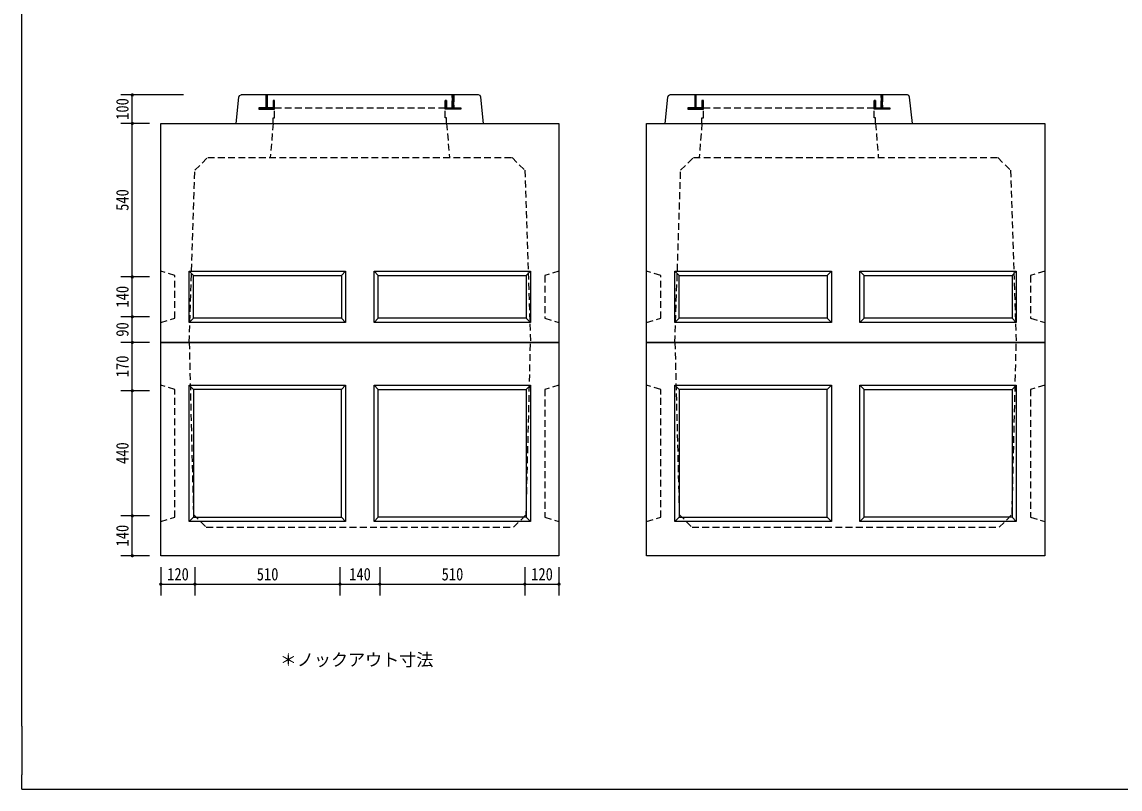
# Model space of a CAD drawing. Units: millimetres, scale not verified. Extents: x -3704 to 3796, y -2790 to 2696.
# Drawn here: x -3704 to 157, y -2790 to -93 of the extents above; entities that cross this region are included whole.
import ezdxf
from ezdxf.enums import TextEntityAlignment as Align

# ---------------------------------------------------------------- set-up
doc = ezdxf.new("R2010")
doc.units = ezdxf.units.MM
doc.header["$LTSCALE"] = 20
doc.linetypes.add('DASHED1', pattern=[1.8, 1.2, -0.6])
doc.layers.add('0-0_レイヤ_1', color=7, linetype='Continuous')
doc.layers.add('0-9_レイヤ10', color=7, linetype='Continuous')
doc.styles.add('HG丸ｺﾞｼｯｸM-PRO', font='')
doc.styles.add('ＭＳ ゴシック', font='')
doc.styles.get('HG丸ｺﾞｼｯｸM-PRO').set_extended_font_data('HG丸ｺﾞｼｯｸM-PRO')
doc.styles.get('ＭＳ ゴシック').set_extended_font_data('MS Gothic')

msp = doc.modelspace()

# ---------------------------------------------------------------- hatches: boundary and pattern name
at = {"layer": '0-9_レイヤ10'}
for points in [[(-3310.12, -350, 1), (-3322.12, -350, 1)], [(-3310.12, -450, 1), (-3322.12, -450, 1)], [(-3310.12, -990, 1), (-3322.12, -990, 1)], [(-3310.12, -1130, 1), (-3322.12, -1130, 1)], [(-3310.12, -1220, 1), (-3322.12, -1220, 1)], [(-3310.12, -1390, 1), (-3322.12, -1390, 1)], [(-3310.12, -1830, 1), (-3322.12, -1830, 1)], [(-3310.12, -1970, 1), (-3322.12, -1970, 1)], [(-3210.12, -2070, 1), (-3222.12, -2070, 1)], [(-3090.12, -2070, 1), (-3102.12, -2070, 1)], [(-2580.12, -2070, 1), (-2592.12, -2070, 1)], [(-2440.12, -2070, 1), (-2452.12, -2070, 1)], [(-1930.12, -2070, 1), (-1942.12, -2070, 1)], [(-1810.12, -2070, 1), (-1822.12, -2070, 1)]]:
    msp.add_hatch(color=256, dxfattribs=at).paths.add_polyline_path(points)

# ---------------------------------------------------------------- linework, layer by layer
at = {"layer": '0-0_レイヤ_1'}
for p, q in [((-3704.12, -2568.82), (-3704.12, 2646.47)), ((-2951.12, -450), (-2941.12, -357.5)), ((-2098.62, -350), (-2933.62, -350)), ((-2846.12, -352), (-2841.12, -352)), ((-2846.12, -354), (-2841.12, -354)), ((-2846.12, -356), (-2841.12, -356)), ((-2846.12, -358), (-2841.12, -358)), ((-2846.12, -360), (-2841.12, -360)), ((-2846.12, -362), (-2841.12, -362)), ((-2846.12, -364), (-2841.12, -364)), ((-2846.12, -366), (-2841.12, -366)), ((-2846.12, -368), (-2841.12, -368)), ((-2846.12, -370), (-2841.12, -370)), ((-2846.12, -372), (-2841.12, -372)), ((-2846.12, -374), (-2841.12, -374)), ((-2846.12, -376), (-2841.12, -376)), ((-2846.12, -378), (-2841.12, -378)), ((-2846.12, -380), (-2841.12, -380)), ((-2846.12, -382), (-2841.12, -382)), ((-2846.12, -384), (-2841.12, -384)), ((-2846.12, -386), (-2841.12, -386)), ((-2821.12, -370), (-2816.12, -370)), ((-2821.12, -372), (-2816.12, -372)), ((-2821.12, -374), (-2816.12, -374)), ((-2821.12, -376), (-2816.12, -376)), ((-2821.12, -378), (-2816.12, -378)), ((-2821.12, -380), (-2816.12, -380)), ((-2821.12, -382), (-2816.12, -382)), ((-2821.12, -384), (-2816.12, -384)), ((-2821.12, -386), (-2816.12, -386)), ((-2216.12, -370), (-2211.12, -370)), ((-2216.12, -372), (-2211.12, -372)), ((-2216.12, -374), (-2211.12, -374)), ((-2216.12, -376), (-2211.12, -376)), ((-2216.12, -378), (-2211.12, -378)), ((-2216.12, -380), (-2211.12, -380)), ((-2216.12, -382), (-2211.12, -382)), ((-2216.12, -384), (-2211.12, -384)), ((-2216.12, -386), (-2211.12, -386)), ((-2191.12, -352), (-2186.12, -352)), ((-2191.12, -354), (-2186.12, -354)), ((-2191.12, -356), (-2186.12, -356)), ((-2191.12, -358), (-2186.12, -358)), ((-2191.12, -360), (-2186.12, -360)), ((-2191.12, -362), (-2186.12, -362)), ((-2191.12, -364), (-2186.12, -364)), ((-2191.12, -366), (-2186.12, -366)), ((-2191.12, -368), (-2186.12, -368)), ((-2191.12, -370), (-2186.12, -370)), ((-2191.12, -372), (-2186.12, -372)), ((-2191.12, -374), (-2186.12, -374)), ((-2191.12, -376), (-2186.12, -376)), ((-2191.12, -378), (-2186.12, -378)), ((-2191.12, -380), (-2186.12, -380)), ((-2191.12, -382), (-2186.12, -382)), ((-2191.12, -384), (-2186.12, -384)), ((-2191.12, -386), (-2186.12, -386)), ((-1443.12, -450), (-1433.12, -357.5)), ((-590.62, -350), (-1425.62, -350)), ((-1338.12, -352), (-1333.12, -352)), ((-1338.12, -354), (-1333.12, -354)), ((-1338.12, -356), (-1333.12, -356)), ((-1338.12, -358), (-1333.12, -358)), ((-1338.12, -360), (-1333.12, -360)), ((-1338.12, -362), (-1333.12, -362)), ((-1338.12, -364), (-1333.12, -364)), ((-1338.12, -366), (-1333.12, -366)), ((-1338.12, -368), (-1333.12, -368)), ((-1338.12, -370), (-1333.12, -370)), ((-1338.12, -372), (-1333.12, -372)), ((-1338.12, -374), (-1333.12, -374)), ((-1338.12, -376), (-1333.12, -376)), ((-1338.12, -378), (-1333.12, -378)), ((-1338.12, -380), (-1333.12, -380)), ((-1338.12, -382), (-1333.12, -382)), ((-1338.12, -384), (-1333.12, -384)), ((-1338.12, -386), (-1333.12, -386)), ((-1313.12, -370), (-1308.12, -370)), ((-1313.12, -372), (-1308.12, -372)), ((-1313.12, -374), (-1308.12, -374)), ((-1313.12, -376), (-1308.12, -376)), ((-1313.12, -378), (-1308.12, -378)), ((-1313.12, -380), (-1308.12, -380)), ((-1313.12, -382), (-1308.12, -382)), ((-1313.12, -384), (-1308.12, -384)), ((-1313.12, -386), (-1308.12, -386)), ((-708.12, -370), (-703.12, -370)), ((-708.12, -372), (-703.12, -372)), ((-708.12, -374), (-703.12, -374)), ((-708.12, -376), (-703.12, -376)), ((-708.12, -378), (-703.12, -378)), ((-708.12, -380), (-703.12, -380)), ((-708.12, -382), (-703.12, -382)), ((-708.12, -384), (-703.12, -384)), ((-708.12, -386), (-703.12, -386)), ((-683.12, -352), (-678.12, -352)), ((-683.12, -354), (-678.12, -354)), ((-683.12, -356), (-678.12, -356)), ((-683.12, -358), (-678.12, -358)), ((-683.12, -360), (-678.12, -360)), ((-683.12, -362), (-678.12, -362)), ((-683.12, -364), (-678.12, -364)), ((-683.12, -366), (-678.12, -366)), ((-683.12, -368), (-678.12, -368)), ((-683.12, -370), (-678.12, -370)), ((-683.12, -372), (-678.12, -372)), ((-683.12, -374), (-678.12, -374)), ((-683.12, -376), (-678.12, -376)), ((-683.12, -378), (-678.12, -378)), ((-683.12, -380), (-678.12, -380)), ((-683.12, -382), (-678.12, -382)), ((-683.12, -384), (-678.12, -384)), ((-683.12, -386), (-678.12, -386)), ((-2871.12, -396), (-2821.12, -396)), ((-2871.12, -398), (-2821.12, -398)), ((-2871.12, -400), (-2821.12, -400)), ((-2846.12, -388), (-2841.12, -388)), ((-2846.12, -390), (-2841.12, -390)), ((-2846.12, -392), (-2841.12, -392)), ((-2846.12, -394), (-2841.12, -394)), ((-2821.12, -388), (-2816.12, -388)), ((-2821.12, -390), (-2816.12, -390)), ((-2821.12, -392), (-2816.12, -392)), ((-2821.12, -394), (-2816.12, -394)), ((-2821.12, -396), (-2816.12, -396)), ((-2821.12, -398), (-2816.12, -398)), ((-2821.12, -400), (-2816.12, -400)), ((-2216.12, -388), (-2211.12, -388)), ((-2216.12, -390), (-2211.12, -390)), ((-2216.12, -392), (-2211.12, -392)), ((-2216.12, -394), (-2211.12, -394)), ((-2216.12, -396), (-2161.12, -396)), ((-2216.12, -398), (-2161.12, -398)), ((-2191.12, -388), (-2186.12, -388)), ((-2191.12, -390), (-2186.12, -390)), ((-2191.12, -392), (-2186.12, -392)), ((-2191.12, -394), (-2186.12, -394)), ((-1363.12, -396), (-1313.12, -396)), ((-1363.12, -398), (-1313.12, -398)), ((-1363.12, -400), (-1313.12, -400)), ((-1338.12, -388), (-1333.12, -388)), ((-1338.12, -390), (-1333.12, -390)), ((-1338.12, -392), (-1333.12, -392)), ((-1338.12, -394), (-1333.12, -394)), ((-1313.12, -388), (-1308.12, -388)), ((-1313.12, -390), (-1308.12, -390)), ((-1313.12, -392), (-1308.12, -392)), ((-1313.12, -394), (-1308.12, -394)), ((-1313.12, -396), (-1308.12, -396)), ((-1313.12, -398), (-1308.12, -398)), ((-1313.12, -400), (-1308.12, -400)), ((-708.12, -388), (-703.12, -388)), ((-708.12, -390), (-703.12, -390)), ((-708.12, -392), (-703.12, -392)), ((-708.12, -394), (-703.12, -394)), ((-708.12, -396), (-653.12, -396)), ((-708.12, -398), (-653.12, -398)), ((-683.12, -388), (-678.12, -388)), ((-683.12, -390), (-678.12, -390)), ((-683.12, -392), (-678.12, -392)), ((-683.12, -394), (-678.12, -394)), ((-3116.12, -970), (-3101.12, -985)), ((-2581.12, -985), (-2566.12, -970)), ((-2466.12, -970), (-2451.12, -985)), ((-1916.12, -970), (-1931.12, -985)), ((-1408.12, -970), (-1393.12, -985)), ((-873.12, -985), (-858.12, -970)), ((-758.12, -970), (-743.12, -985)), ((-208.12, -970), (-223.12, -985)), ((-3116.12, -1150), (-3101.12, -1135)), ((-2566.12, -1150), (-2581.12, -1135)), ((-2466.12, -1150), (-2451.12, -1135)), ((-1916.12, -1150), (-1931.12, -1135)), ((-1408.12, -1150), (-1393.12, -1135)), ((-858.12, -1150), (-873.12, -1135)), ((-758.12, -1150), (-743.12, -1135)), ((-208.12, -1150), (-223.12, -1135)), ((-3116.12, -1370), (-3101.12, -1385)), ((-2581.12, -1385), (-2566.12, -1370)), ((-2466.12, -1370), (-2451.12, -1385)), ((-1916.12, -1370), (-1931.12, -1385)), ((-1408.12, -1370), (-1393.12, -1385)), ((-873.12, -1385), (-858.12, -1370)), ((-758.12, -1370), (-743.12, -1385)), ((-208.12, -1370), (-223.12, -1385)), ((-3116.12, -1850), (-3101.12, -1835)), ((-2566.12, -1850), (-2581.12, -1835)), ((-2466.12, -1850), (-2451.12, -1835)), ((-1916.12, -1850), (-1931.12, -1835)), ((-1408.12, -1850), (-1393.12, -1835)), ((-858.12, -1850), (-873.12, -1835)), ((-758.12, -1850), (-743.12, -1835)), ((-208.12, -1850), (-223.12, -1835)), ((-3704.12, -2568.82), (-3704.12, -2740.32)), ((-3704.12, -2790.32), (-3704.12, -2740.32)), ((-3704.12, -2790.32), (-3532.94, -2790.32))]:
    msp.add_line(p, q, dxfattribs=at)
at = {"layer": '0-0_レイヤ_1', "linetype": 'DASHED1'}
for p, q in [((-2816.12, -395), (-2216.12, -395)), ((-1308.12, -395), (-708.12, -395)), ((-2821.12, -450), (-2831.12, -570)), ((-2211.12, -450), (-2201.12, -570)), ((-1313.12, -450), (-1323.12, -570)), ((-703.12, -450), (-693.12, -570))]:
    msp.add_line(p, q, dxfattribs=at)
at = {"layer": '0-0_レイヤ_1'}
for points in [[(-2951.12, -450), (-2081.12, -450), (-2091.12, -357.5)], [(-2941.12, -357.5), (-2939.11, -352.18), (-2933.62, -350)], [(-2841.12, -395), (-2841.12, -350), (-2846.12, -350), (-2846.12, -395)], [(-2091.12, -357.5), (-2093.57, -351.85), (-2098.62, -350)], [(-1443.12, -450), (-573.12, -450), (-583.12, -357.5)], [(-1433.12, -357.5), (-1431.11, -352.18), (-1425.62, -350)], [(-1333.12, -395), (-1333.12, -350), (-1338.12, -350), (-1338.12, -395)], [(-583.12, -357.5), (-585.57, -351.85), (-590.62, -350)], [(-2821.12, -395), (-2871.12, -395), (-2871.12, -400), (-2821.12, -400)], [(-1313.12, -395), (-1363.12, -395), (-1363.12, -400), (-1313.12, -400)], [(-3532.94, -2790.32), (3545.88, -2790.32), (3795.88, -2790.32), (3795.88, -2740.32)]]:
    msp.add_lwpolyline(points, dxfattribs=at)
at = {"layer": '0-0_レイヤ_1', "linetype": 'DASHED1'}
for points in [[(-2821.12, -450), (-2821.12, -430), (-2816.12, -430), (-2816.12, -370), (-2821.12, -370), (-2821.12, -395), (-2841.12, -395), (-2841.12, -350), (-2846.12, -350), (-2846.12, -395), (-2871.12, -395), (-2871.12, -400), (-2816.12, -400)], [(-2211.12, -450), (-2211.12, -430), (-2216.12, -430), (-2216.12, -370), (-2211.12, -370), (-2211.12, -395), (-2191.12, -395), (-2191.12, -350), (-2186.12, -350), (-2186.12, -395), (-2161.12, -395), (-2161.12, -400), (-2216.12, -400)], [(-1313.12, -450), (-1313.12, -430), (-1308.12, -430), (-1308.12, -370), (-1313.12, -370), (-1313.12, -395), (-1333.12, -395), (-1333.12, -350), (-1338.12, -350), (-1338.12, -395), (-1363.12, -395), (-1363.12, -400), (-1308.12, -400)], [(-703.12, -450), (-703.12, -430), (-708.12, -430), (-708.12, -370), (-703.12, -370), (-703.12, -395), (-683.12, -395), (-683.12, -350), (-678.12, -350), (-678.12, -395), (-653.12, -395), (-653.12, -400), (-708.12, -400)], [(-3116.12, -1220), (-3096.12, -615), (-3051.12, -570), (-1981.12, -570), (-1936.12, -615), (-1916.12, -1220)], [(-1408.12, -1220), (-1388.12, -615), (-1343.12, -570), (-273.12, -570), (-228.12, -615), (-208.12, -1220)], [(-3216.12, -1150), (-3166.12, -1135), (-3166.12, -985), (-3216.12, -970)], [(-1816.12, -970), (-1866.12, -985), (-1866.12, -1135), (-1816.12, -1150)], [(-1508.12, -1150), (-1458.12, -1135), (-1458.12, -985), (-1508.12, -970)], [(-108.12, -970), (-158.12, -985), (-158.12, -1135), (-108.12, -1150)], [(-3116.12, -1220), (-3101.12, -1825), (-3056.12, -1870), (-1976.12, -1870), (-1931.12, -1825), (-1916.12, -1220)], [(-1408.12, -1220), (-1393.12, -1825), (-1348.12, -1870), (-268.12, -1870), (-223.12, -1825), (-208.12, -1220)], [(-3216.12, -1850), (-3166.12, -1835), (-3166.12, -1385), (-3216.12, -1370)], [(-1816.12, -1370), (-1866.12, -1385), (-1866.12, -1835), (-1816.12, -1850)], [(-1508.12, -1850), (-1458.12, -1835), (-1458.12, -1385), (-1508.12, -1370)], [(-108.12, -1370), (-158.12, -1385), (-158.12, -1835), (-108.12, -1850)]]:
    msp.add_lwpolyline(points, dxfattribs=at)
at = {"layer": '0-0_レイヤ_1'}
for points in [[(-2816.12, -400), (-2816.12, -370), (-2821.12, -370), (-2821.12, -400)], [(-2216.12, -395), (-2211.12, -395), (-2211.12, -370), (-2216.12, -370)], [(-2191.12, -395), (-2186.12, -395), (-2186.12, -350), (-2191.12, -350)], [(-1308.12, -400), (-1308.12, -370), (-1313.12, -370), (-1313.12, -400)], [(-708.12, -395), (-703.12, -395), (-703.12, -370), (-708.12, -370)], [(-683.12, -395), (-678.12, -395), (-678.12, -350), (-683.12, -350)], [(-2216.12, -395), (-2161.12, -395), (-2161.12, -400), (-2216.12, -400)], [(-708.12, -395), (-653.12, -395), (-653.12, -400), (-708.12, -400)], [(-3216.12, -1220), (-3216.12, -450), (-1816.12, -450), (-1816.12, -1220)], [(-1508.12, -1220), (-1508.12, -450), (-108.12, -450), (-108.12, -1220)], [(-3116.12, -1150), (-3116.12, -970), (-2566.12, -970), (-2566.12, -1150)], [(-3101.12, -985), (-2581.12, -985), (-2581.12, -1135), (-3101.12, -1135)], [(-2466.12, -1150), (-2466.12, -970), (-1916.12, -970), (-1916.12, -1150)], [(-2451.12, -1135), (-2451.12, -985), (-1931.12, -985), (-1931.12, -1135)], [(-1408.12, -1150), (-1408.12, -970), (-858.12, -970), (-858.12, -1150)], [(-1393.12, -985), (-873.12, -985), (-873.12, -1135), (-1393.12, -1135)], [(-758.12, -1150), (-758.12, -970), (-208.12, -970), (-208.12, -1150)], [(-743.12, -1135), (-743.12, -985), (-223.12, -985), (-223.12, -1135)], [(-3216.12, -1970), (-3216.12, -1220), (-1816.12, -1220), (-1816.12, -1970)], [(-1508.12, -1970), (-1508.12, -1220), (-108.12, -1220), (-108.12, -1970)], [(-3116.12, -1370), (-2566.12, -1370), (-2566.12, -1850), (-3116.12, -1850)], [(-2581.12, -1835), (-2581.12, -1385), (-3101.12, -1385), (-3101.12, -1835)], [(-2466.12, -1850), (-2466.12, -1370), (-1916.12, -1370), (-1916.12, -1850)], [(-2451.12, -1835), (-2451.12, -1385), (-1931.12, -1385), (-1931.12, -1835)], [(-1408.12, -1370), (-858.12, -1370), (-858.12, -1850), (-1408.12, -1850)], [(-873.12, -1835), (-873.12, -1385), (-1393.12, -1385), (-1393.12, -1835)], [(-758.12, -1850), (-758.12, -1370), (-208.12, -1370), (-208.12, -1850)], [(-743.12, -1835), (-743.12, -1385), (-223.12, -1385), (-223.12, -1835)]]:
    msp.add_lwpolyline(points, close=True, dxfattribs=at)
at = {"layer": '0-9_レイヤ10'}
for p, q in [((-3136.12, -350), (-3356.12, -350)), ((-3316.12, -450), (-3316.12, -350)), ((-3256.12, -450), (-3356.12, -450)), ((-3316.12, -990), (-3316.12, -450)), ((-3256.12, -990), (-3356.12, -990)), ((-3316.12, -1130), (-3316.12, -990)), ((-3256.12, -1130), (-3356.12, -1130)), ((-3316.12, -1220), (-3316.12, -1130)), ((-3256.12, -1220), (-3356.12, -1220)), ((-3316.12, -1390), (-3316.12, -1220)), ((-3256.12, -1390), (-3356.12, -1390)), ((-3316.12, -1830), (-3316.12, -1390)), ((-3256.12, -1830), (-3356.12, -1830)), ((-3316.12, -1970), (-3316.12, -1830)), ((-3256.12, -1970), (-3356.12, -1970)), ((-3216.12, -2010), (-3216.12, -2110)), ((-3096.12, -2010), (-3096.12, -2110)), ((-2586.12, -2010), (-2586.12, -2110)), ((-2446.12, -2010), (-2446.12, -2110)), ((-1936.12, -2010), (-1936.12, -2110)), ((-1816.12, -2010), (-1816.12, -2110)), ((-3216.12, -2070), (-3096.12, -2070)), ((-3096.12, -2070), (-2586.12, -2070)), ((-2586.12, -2070), (-2446.12, -2070)), ((-2446.12, -2070), (-1936.12, -2070)), ((-1936.12, -2070), (-1816.12, -2070))]:
    msp.add_line(p, q, dxfattribs=at)

# ---------------------------------------------------------------- texts
at = {"layer": '0-9_レイヤ10', "style": 'ＭＳ ゴシック', "width": 0.85}
for s, p in [('100', (-3316.12, -437.5)), ('540', (-3316.12, -757.5)), ('140', (-3316.12, -1097.5)), ('90', (-3316.12, -1200)), ('170', (-3316.12, -1342.5)), ('440', (-3316.12, -1647.5)), ('140', (-3316.12, -1937.5))]:
    msp.add_text(s, height=43.99, rotation=90, dxfattribs=at).set_placement(p, align=Align.BOTTOM_LEFT)
for s, p in [('120', (-3193.62, -2070)), ('510', (-2878.62, -2070)), ('140', (-2553.62, -2070)), ('510', (-2228.62, -2070)), ('120', (-1913.62, -2070))]:
    msp.add_text(s, height=43.99, dxfattribs=at).set_placement(p, align=Align.BOTTOM_LEFT)
at = {"layer": '0-9_レイヤ10', "style": 'HG丸ｺﾞｼｯｸM-PRO'}
msp.add_text('＊ノックアウト寸法', height=43.99, dxfattribs=at).set_placement((-2797.61, -2371), align=Align.BOTTOM_LEFT)

doc.saveas('drawing.dxf')
